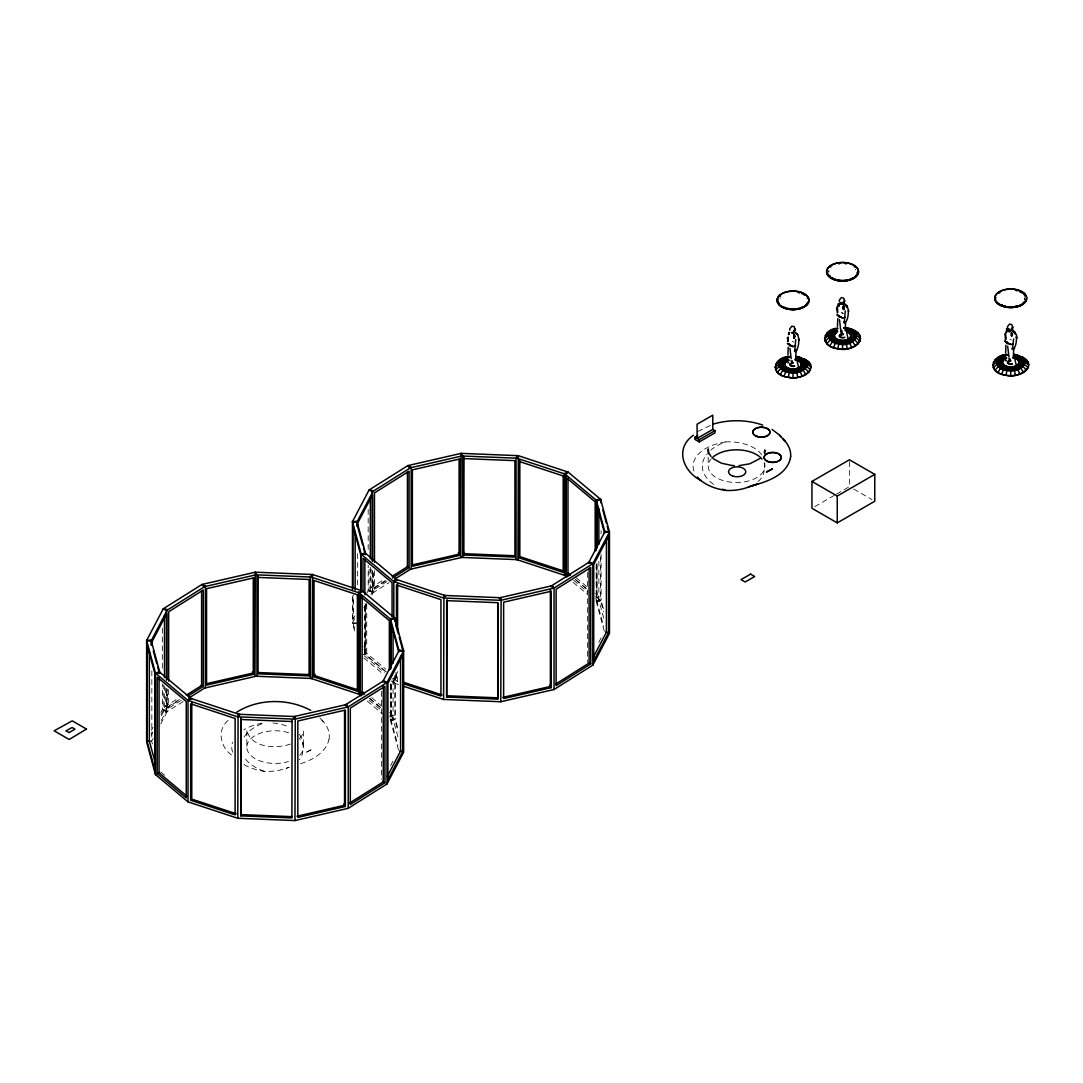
<?xml version="1.0" encoding="UTF-8"?>
<svg xmlns="http://www.w3.org/2000/svg" width="1083" height="1083" viewBox="0 0 1083 1083"><rect width="100%" height="100%" fill="white"/><g stroke="black" fill="none" stroke-linecap="round" stroke-linejoin="round"><path stroke-width="0.75" stroke-dasharray="5 3.75" d="M300.573 763.677C312.486 759.9 325.834 752.712 328.975 739.567M328.975 739.594C330.491 732.365 327.039 725.055 321.881 720.114M151.43 730.267L152.987 727.289M160.798 712.397L162.369 709.419L162.369 684.05M160.988 714.55L163.249 710.231L163.249 684.876M151.241 735.113L152.798 732.135M161.394 715.755L164.521 709.798L164.521 686.121M161.205 720.601L166.674 710.177L166.674 689.885M151.701 741.219L153.204 738.349M160.758 723.945L167.567 710.99L167.567 689.018M354.899 615.902L353.342 618.88L353.342 595.203M366.623 593.579L368.179 590.601L368.179 565.218M354.547 630.861L352.449 623.077L354.71 618.759M363.902 607.725L366.244 603.258M370.928 594.323L372.498 591.345L372.498 569.36L372.39 593.159L369.073 591.399L369.073 566.043M364.321 609.431L366.582 605.113M371.875 595.041L373.378 592.157L373.378 570.186M390.625 765.6L393.752 759.643M598.777 642.3L601.133 637.833M228.053 720.439C216.072 730.511 220.851 748.895 233.265 756.151M299.747 738.376L302.387 734.748L303.43 730.876L303.43 747.649M391.315 680.936L393.806 683.035L396.04 680.774L396.04 672.326M697.899 431.413L713.21 424.103M181.118 700.349L168.65 708.187L165.333 706.427L179.182 697.723M179.453 699.469L166.985 707.307L166.985 688.693M183.189 701.54L166.565 711.991L163.249 710.231L179.873 699.78M386.929 581.517L374.461 589.355L371.144 587.595L383.612 579.757M385.277 580.637L372.809 588.475L372.809 569.875M385.697 580.962L369.073 591.399L373.378 592.157M372.39 593.159L389.014 582.722M814.836 506.614L835.034 494.945M836.482 494.119L849.465 486.619L849.465 461.453M363.022 654.741L366.731 653.266L385.67 669.132M392.073 679.068L395.782 677.592L395.782 672.529M595.176 598.263L598.885 596.787L595.095 593.606M393.806 677.972L393.806 683.035L397.515 681.559L397.515 671.419M600.618 556.797L600.618 600.74L596.909 602.216L596.909 565.028M389.352 717.081L393.061 715.606L389.271 712.438M394.808 675.63L394.808 719.572L391.098 721.048L391.098 683.86M761.742 454.874A35.265 20.36 0 0 0 725.827 441.905L725.123 442.081A49.547 28.605 0 0 0 710.908 450.068M290.434 744.048C276.097 749.098 250.173 747.947 246.843 729.793L246.843 746.539A28.307 16.34 0 0 0 288.444 761.525M286.508 768.199L289.405 767.224M725.624 441.918L722.51 442.446A43.401 25.058 0 0 0 694.027 471.335M596.638 564.866L596.638 600.388L601.092 599.996L603.718 609.729M352.449 596.029L352.449 623.077L356.903 622.684M596.164 563.959L596.164 601.146L600.618 600.74L603.569 611.651M390.828 683.698L390.828 719.22L395.281 718.814L397.908 728.548M390.354 684.483L390.354 719.978L394.808 719.572L398.165 732.027M244.013 764.557A43.401 25.058 0 0 0 261.639 770.906L264.861 771.367A35.252 20.36 0 0 0 288.836 767.265M368.179 590.601L372.498 591.345M352.449 623.077L356.767 623.835M162.369 709.419L166.674 710.177M163.249 710.231L167.567 710.99M393.806 683.035L398.625 684.618M264.157 771.326L260.949 770.067A49.547 28.605 0 0 1 244.257 757.396M1011.346 339.9L1009.87 339.29M792.187 341.362L793.663 341.984M853.675 489.056L871.964 499.615M576.142 577.74L587.514 587.257M575.56 579.527L586.918 589.057M575.601 579.784L588.11 590.262M595.623 596.557L600.618 600.74M573.706 580.271L587.595 591.914M573.137 582.302L586.905 593.836M386.347 671.988L364.876 653.997L364.876 603.258M385.006 671.081L364.985 654.308L364.985 603.597M393.765 678.418L397.515 681.559M364.281 655.797L384.492 672.719M363.78 657.882L383.802 674.655M371.591 697.628L381.69 706.089M369.736 698.359L382.367 708.945M369.777 698.616L382.285 709.094M389.799 715.376L394.808 719.572M369.141 700.16L381.771 710.732M367.327 701.134L382.34 713.711M160.907 772.084L164.697 775.266M319.837 717.894L323.939 722.334M603.691 618.041L598.872 600.185L598.885 561.265M596.638 600.388L603.651 626.353M596.164 601.146L604.585 632.296M397.867 736.86L393.048 719.017L393.061 678.405M390.828 719.22L397.84 745.172M390.354 719.978L398.761 751.115M363.942 646.267L365.255 651.127L365.255 603.773M364.05 649.15L365.729 655.377L365.729 602.987M354.669 628.817L352.923 622.332L352.923 595.257M151.552 740.758L152.432 743.994M764.801 463.389L764.801 466.732M708.214 457.243L708.214 465.609M601.092 530.643L601.092 534.027M601.092 554.32L601.092 599.996M597.031 563.688L597.031 597.518M587.433 572.514L587.433 662.16M396.473 672.949L396.473 681.41M395.281 674.844L395.281 718.814M391.207 684.212L391.207 716.35M381.622 691.347L381.622 779.3M374.461 570.755L374.461 589.355M371.144 568.995L371.144 587.595M370.332 567.289L370.332 590.966M368.179 509.403L368.179 551.694M366.731 604.206L366.731 653.266M357.647 553.67L357.647 587.5M168.65 689.573L168.65 708.187M166.565 688.328L166.565 711.991M165.333 687.813L165.333 706.427M162.369 628.235L162.369 670.526M151.837 670.81L151.837 738.471M779.868 298.529A13.632 7.865 0 0 1 780.234 297.866M828.509 272.239A14.065 8.123 0 0 1 828.712 270.831M828.928 271.968A13.632 7.865 0 0 1 829.131 270.601M855.367 269.274A13.632 7.865 0 0 1 855.732 269.938M1024.301 297.798A13.632 7.865 0 0 1 1024.301 299.165M713.656 484.399A49.547 28.605 0 0 1 706.955 454.061M757.992 481.597A35.252 20.36 0 0 0 764.07 470.834L764.287 469.047A43.401 25.058 0 0 0 764.219 462.996M764.205 462.807A28.307 16.34 0 0 1 764.273 469.345L763.745 470.618A28.307 16.34 0 0 1 726.625 481.488A28.307 16.34 0 0 1 710.854 459.246M244.041 737.103A49.547 28.605 0 0 1 263.738 723.011L261.138 723.376A43.401 25.058 0 0 0 243.648 729.847M272.943 722.997A35.265 20.36 0 0 1 288.511 726.774M299.246 734.288A35.265 20.36 0 0 1 302.685 742.193L302.847 743.926A43.401 25.058 0 0 1 302.915 749.964L302.698 751.751A35.252 20.36 0 0 1 299.409 759.67M299.734 755.176A28.307 16.34 0 0 0 302.374 751.548L302.902 750.262A28.307 16.34 0 0 0 302.834 743.723L302.279 742.451A28.307 16.34 0 0 0 299.571 738.836M246.843 746.539A28.307 16.34 0 0 1 290.122 733.232M232.655 752.252A43.401 25.058 0 0 1 232.547 742.234M310.956 749.869L305.054 752.929L310.997 749.896M843.183 313.38L841.586 312.716L843.183 313.38M1024.721 299.463A14.065 8.123 0 0 0 1024.721 298.042A14.065 8.123 0 0 1 1024.721 299.49"/><path stroke-width="1.5" d="M841.599 334.809L841.599 330.356L841.532 333.916M787.937 354.94L788.248 347.25M837.457 326.349L837.782 318.659M1005.606 352.868L1005.931 345.166M795.653 357.728L796.1 351.19M845.187 329.137L845.62 322.599M1013.336 355.657L1013.783 349.105M789.9 330.18L789.724 328.826L791.835 326.173L794.177 326.687L795.03 330.058L793.69 332.589L792.147 332.941L793.69 332.589M839.555 302.049L839.257 300.235L841.369 297.568L843.711 298.096L844.564 301.467L843.224 303.998L841.681 304.35L843.224 303.998M1007.704 328.569L1007.407 326.755L1009.518 324.088L1011.86 324.602L1012.713 327.973L1011.373 330.518L1009.83 330.856L1011.373 330.518M795.03 330.058L795.125 328.785M844.564 301.467L844.645 300.194M1012.713 327.973L1012.808 326.714M792.309 360.964L792.228 361.898L790.969 360.856M1009.992 358.893L1009.911 359.813L1008.652 358.784M788.248 341.131L788.221 337.03M837.768 312.54L837.335 306.516M237.786 818.274L238.098 714.252L295.293 716.567L294.969 820.576L237.786 818.274L187.995 801.867L155.465 774.616L146.625 741.909L146.625 640.486L163.249 608.808L202.034 584.441L255.29 572.19L312.486 574.491L362.277 590.898L394.808 618.149L403.634 650.856L403.634 752.279L387.01 783.957L348.225 808.324L294.969 820.576M361.059 695.895L358.568 693.797L358.568 592.374L362.277 590.898L360.043 593.159L360.043 694.582L310.252 678.175L310.252 576.752L312.486 574.491L312.161 678.513L254.979 676.198L255.29 572.19L256.955 574.599L256.955 676.022L203.699 688.274M292.072 720.236L291.909 817.949L240.846 815.892L241.157 718.57M443.597 699.442L443.922 595.42L501.104 597.735L500.793 701.743L443.597 699.442L403.445 686.216M566.883 577.063L564.378 574.965L564.378 473.542L568.088 472.066L565.854 474.327L565.854 575.75L516.063 559.342L516.063 457.933L518.297 455.672L517.985 559.681L460.789 557.379L461.114 453.357L518.297 455.672L568.088 472.066L600.618 499.331L609.458 532.024L609.458 633.447L592.834 665.124L554.049 689.505L500.793 701.743M498.045 696.531L497.733 699.117L446.656 697.059L446.981 599.738M463.849 458.583L514.926 460.641L514.926 557.055L463.849 554.997L464.174 552.398M697.398 477.048A43.401 25.058 0 0 0 723.011 489.99L726.233 490.45A35.252 20.36 0 0 0 750.208 486.335C765.519 482.125 785.865 476.209 790.36 458.637M790.671 456.16C791.077 449.702 787.774 443.597 783.266 439.197M790.346 458.664L790.685 456.133M1008.828 330.207L1009.532 331.303L1008.747 330.694M795.585 350.323L794.692 351.447L794.556 350.581M844.415 322.152L844.212 322.856L844.09 321.989M1012.564 348.658L1012.375 349.362L1012.239 348.509M788.343 377.182L789.331 372.457C797.481 375.815 814.795 366.298 803.166 358.622C823.121 366.609 800.269 381.73 788.343 377.182C770.582 376.221 771.989 357.038 789.331 356.483L783.97 357.999L785.879 357.309M837.7 328.163C820.67 329.286 821.225 347.941 837.876 348.591L838.851 343.866C855.489 348.685 865.276 327.973 843.792 327.702M1006.026 375.097L1007.014 370.386C1015.164 373.743 1032.478 364.213 1020.849 356.551C1040.804 364.538 1017.952 379.659 1006.026 375.097C987.696 373.906 990.363 355.143 1007.014 354.398L1001.653 355.928M789.331 372.457C781.926 372.904 774.02 362.995 782.914 358.622L780.22 359.664M786.596 358.162L787.436 358.608C763.705 376.884 826.762 371.022 795.937 357.959L796.371 357.417C811.505 358.757 805.562 373.825 793.04 372.024C780.505 373.825 774.575 358.757 789.71 357.417M838.851 343.866C831.446 344.313 823.554 334.403 832.434 330.031L829.74 331.073M829.7 336.001L831.419 332.291L836.13 329.57L836.969 330.004C813.225 348.293 876.282 342.418 845.457 329.367L845.891 328.826C872.776 336.326 833.991 353.532 829.7 336.001L831.365 335.608M837.876 348.591C852.89 353.748 872.898 334.877 849.722 328.718M1007.014 370.386C997.064 371.09 992.109 357.39 1003.562 355.224M1004.279 356.077L1005.119 356.524C981.388 374.799 1044.432 368.937 1013.62 355.874L1014.054 355.346C1029.188 356.686 1023.245 371.753 1010.723 369.939C998.188 371.753 992.258 356.686 1007.393 355.346M798.415 339.128L799.2 340.008L797.724 334.864L794.408 331.912M1016.098 337.057L1016.883 337.923L1016.436 334.742L1011.779 328.515M764.287 452.572L764.801 449.959L764.801 453.344M789.71 371.767L790.143 370.44M839.23 343.176L839.663 341.849M1007.393 369.696L1007.826 368.369M793.893 330.329L793.054 332.738M843.007 302.956C843.346 299.571 844.889 305.785 843.251 302.387L844.226 303.633M1011.576 328.257L1010.737 330.653M788.993 334.187L789.575 332.508L788.573 334.715L788.749 332.549M1006.676 332.102L1007.258 330.437L1006.256 332.643L1006.432 330.464M783.97 376.139L785.879 371.631M833.504 347.548L835.399 343.04M1001.653 374.055L1003.562 369.547M846.635 307.477L847.217 306.245L844.523 304.066L845.566 305.406M1004.956 341.118L1006.039 337.896L1005.498 333.022M352.449 589.274L352.449 521.654L369.073 489.99L407.844 465.609L461.114 453.357L462.779 455.781L462.779 557.204L409.523 569.441M155.465 774.616L155.465 673.193L159.918 672.787L151.078 640.094L146.625 640.486L155.465 673.193L187.995 700.444L237.786 716.851L294.969 719.153L348.225 706.901L387.01 682.534L403.634 650.856L399.316 650.098L382.705 681.776L387.01 682.534L387.01 783.957M387.308 776.403L400.588 751.088L400.588 656.366M402.741 751.467L387.904 779.76L387.904 683.346L402.741 655.053L402.741 751.467L399.871 750.966M361.275 591.548L361.275 554.361L365.729 553.968L356.903 521.261L352.449 521.654L361.275 554.361L393.806 581.612L443.597 598.019L500.793 600.32L554.049 588.083L592.834 563.702L609.458 532.024L605.14 531.279L588.516 562.943L592.834 563.702L592.834 665.124M593.132 657.571L606.412 632.255L606.412 539.226M608.565 632.634L593.714 660.928L593.714 564.514L608.565 536.22L608.565 632.634L605.695 632.134M780.22 374.474L782.914 370.318M829.74 345.883L832.434 341.727M997.903 372.39L1000.597 368.234M786.596 371.036L787.436 369.804M836.13 342.431L836.969 341.199M1004.279 368.951L1005.119 367.719M777.337 372.308L780.64 368.599M826.857 343.717L830.16 340.008M995.02 370.224L998.309 366.528M693.377 435.244C674.343 448.524 683.156 471.471 700.931 480.527M187.995 801.867L187.995 700.444L190.229 698.183L240.02 714.59L237.786 716.851M393.806 618.799L393.806 581.612L396.04 579.351L445.83 595.758L443.597 598.019M312.906 676.55L312.906 580.136L357.376 594.784L357.376 691.198L312.906 676.55L315.139 674.289M783.943 369.844L785.121 368.775M833.463 341.253L834.641 340.184M1001.626 367.773L1002.804 366.69M775.523 369.777L779.205 366.609M825.056 341.186L828.725 338.018M993.206 367.706L996.888 364.538M759.928 458.556L749.829 463.795L738.958 465.649M794.746 351.109L795.721 339.466M844.28 322.517L845.254 310.875M1012.429 349.024L1013.607 338.979M789.724 345.585L789.209 343.92L789.724 345.585L793.027 346.533L787.382 343.406L789.954 345.409M1007.407 343.501L1010.71 344.462L1005.065 341.335L1007.407 343.501L1006.892 341.849L1007.637 343.338M774.914 367.069L778.718 364.47M824.434 338.478L828.238 335.879M992.583 364.998L996.401 362.385M236.527 712.33C258.296 698.4 288.092 698.224 310.699 710.353M166.565 679.88L166.565 610.568L205.35 586.201L202.034 584.441L203.699 586.851L256.955 574.599M372.39 561.048L372.39 491.75L411.174 467.369L407.844 465.609L409.523 468.018L462.779 455.781M186.384 695.11L201.614 685.539L201.614 590.817M188.036 695.99L203.279 686.419L203.279 590.005L168.65 611.773L168.65 681.126M188.726 698.061L205.35 687.61L205.35 586.201M392.195 576.291L407.438 566.707L407.438 471.985M392.466 578.038L409.09 567.587L409.09 471.173L374.461 492.941L374.461 562.294M394.55 579.229L411.174 568.792L411.174 467.369M348.645 803.64L383.274 781.872L383.274 685.458M384.939 782.752L350.31 804.52L350.31 708.106L384.939 686.338L384.939 782.752L382.732 781.574M555.85 683.942L589.098 663.04L589.098 568.318M590.749 663.92L556.12 685.688L556.12 589.274L590.749 567.506L590.749 663.92L588.543 662.755M69.055 732.677L74.93 729.116L72.101 727.492L65.955 730.89L69.055 732.433M781.899 368.315L783.347 367.435M831.419 339.71L832.868 338.844M999.568 366.23L1001.017 365.35M712.776 429.396L712.776 415.168L697.086 424.225L697.086 438.453L712.776 429.396L714.942 430.641L714.942 432.862L699.252 441.932L694.92 439.427L694.92 437.207L697.777 435.556M694.92 437.207L699.252 439.698L714.942 430.641M811.952 481.434L849.465 459.774L874.766 474.381L874.766 501.239L837.254 522.886L811.952 508.279L811.952 481.434L837.254 496.041L874.766 474.381M825.056 335.771L828.725 333.74M775.523 364.362L779.205 362.331M993.206 362.277L996.888 360.246M848.165 330.004L849.004 329.57M798.631 358.608L799.471 358.162M1016.314 356.524L1017.154 356.077M826.857 333.239L830.16 331.736M777.337 361.844L780.64 360.341M995.02 359.759L998.309 358.256M830.133 337.923L831.744 337.287M780.613 366.514L782.224 365.878M361.275 554.361L364.985 552.885L397.515 580.136L393.806 581.612M155.465 673.193L159.174 671.717L191.705 698.968L187.995 700.444M564.378 473.542L596.909 500.806L600.618 499.331L600.618 502.702M998.296 364.443L999.907 363.793M358.568 592.374L391.098 619.625L394.808 618.149L394.808 621.534M595.176 550.895L595.176 501.849L566.125 477.508L566.125 573.922L568.589 572.934M157.197 773.56L186.249 797.9L186.249 701.486L157.197 677.159L157.197 773.56L159.675 772.585M389.352 669.727L389.352 620.681L360.301 596.34L360.301 692.754L362.778 691.766M1005.417 360.788L1006.405 360.395M787.734 362.859L788.722 362.48M997.903 357.593L1000.597 356.551M835.399 328.718L833.504 329.408L837.876 328.366M796.858 350.364L794.99 350.242M1014.541 348.293L1012.632 348.807L1013.268 348.239M747.879 487.282L758.019 483.857L750.208 486.335M842.56 318.104L845.2 317.251M793.04 346.695L795.667 345.843M1010.723 344.611L1013.35 343.758M713.21 424.103C729.279 419.351 746.891 419.581 762.743 425.077M850.48 331.032L851.658 330.748M800.96 359.637L802.137 359.339M1018.643 357.552L1019.82 357.268M780.166 364.592L781.845 364.199M997.849 362.521L999.528 362.128M411.54 565.082L459.097 554.144L459.097 459.422M459.923 555.349L412.366 566.287L412.366 469.873L459.923 458.935L459.923 555.349L458.258 552.939M205.716 683.901L253.273 672.963L253.273 578.254M254.112 674.181L206.555 685.119L206.555 588.705L254.112 577.767L254.112 674.181L252.447 671.758M502.81 697.384L550.367 686.446L550.367 590.032M551.206 687.651L503.636 698.589L503.636 602.175L551.206 591.237L551.206 687.651L549.528 685.241M296.986 816.203L344.543 805.265L344.543 710.556M345.382 806.483L297.825 817.421L297.825 721.007L345.382 710.069L345.382 806.483L343.717 804.06M1007.826 328.663L1006.391 328.839L1007.312 328.907M600.618 499.331L596.164 499.723L605.004 532.43L609.458 532.024M394.808 618.149L390.354 618.555L399.18 651.262L403.634 650.856M147.098 741.151L154.991 770.351L154.991 673.951L147.098 644.737L147.098 741.151L150.077 740.894M830.133 334.078L831.744 333.93M780.613 362.67L782.224 362.534M998.296 360.598L999.907 360.449M852.253 332.373L853.702 332.291M802.733 360.964L804.182 360.883M1020.416 358.893L1021.865 358.798M460.789 455.957L517.985 458.258M464.011 553.697L515.075 555.755M254.979 574.789L312.161 577.09M258.038 577.415L309.102 579.473L309.102 675.887L258.038 673.829L258.187 576.115M258.187 672.529L309.264 674.587M446.819 695.76L497.882 697.818L497.882 603.096M291.909 721.535L240.846 719.478L240.846 815.892M292.072 816.65L241.008 814.592L241.008 718.178M831.419 332.291L832.868 332.373M999.568 358.798L1001.017 358.893M781.899 360.883L783.347 360.964M732.122 465.514L734.396 465.663M853.377 333.93L854.988 334.078M1021.54 360.449L1023.151 360.598M803.857 362.534L805.468 362.67M732.122 465.514L721.495 463.226L713.277 458.718M352.449 521.654L356.767 522.412L373.378 490.734L369.073 489.99L372.39 491.75M146.625 640.486L150.943 641.244L167.567 609.567L163.249 608.808L166.565 610.568M1021.919 362.128L1023.584 362.521M853.756 335.608L855.435 336.001M804.236 364.199L805.901 364.592M1017.885 355.224L1014.433 354.398L1023.543 357.593M851.631 329.408L846.27 327.892M800.202 357.309L796.75 356.483L805.86 359.664M1001.626 357.268L1002.804 357.552M833.463 330.748L834.641 331.032M783.943 359.339L785.121 359.637M516.063 457.933L565.854 474.327M564.311 571.242L519.84 556.594L519.84 460.18M310.252 576.752L360.043 593.159M403.945 682.371L442.054 694.934M402.822 683.508L440.943 696.058L440.943 599.644L396.473 584.996L396.473 627.287M358.487 690.074L314.029 675.413L314.029 580.705M236.243 813.753L191.772 799.105L191.772 702.691M1009.708 330.681L1010.588 330.978L1009.275 332.007L1008.111 329.801M792.025 332.765L792.905 333.063M852.687 330.031L855.38 331.073M722.32 489.137L725.529 490.396M1021.54 363.793L1023.151 364.443M853.377 337.287L854.988 337.923M803.857 365.878L805.468 366.514M1012.673 348.171L1012.862 349.525C1015.84 347.467 1016.707 341.267 1016.409 337.26L1016.883 337.923M844.51 321.651L844.699 323.018C847.691 320.961 848.544 314.747 848.26 310.74L848.72 311.417L847.244 306.259L844.523 304.066L846.987 306.976M1023.124 358.256L1026.427 359.759M854.961 331.736L858.264 333.239M805.441 360.341L808.744 361.844M592.834 563.702L589.518 561.942L550.733 586.323L554.049 588.083L554.049 689.505M406.883 566.409L409.09 567.587M387.01 682.534L383.693 680.774L344.908 705.141L348.225 706.901L348.225 808.324M201.059 685.241L203.279 686.419M1024.559 360.246L1028.227 362.277M856.396 333.74L860.078 335.771M806.876 362.331L810.544 364.362M1020.416 365.35L1021.865 366.23M852.253 338.844L853.702 339.71M802.733 367.435L804.182 368.315M772.071 429.423L779.327 434.946L785.31 441.417M1025.046 362.385L1028.85 364.998M856.883 335.879L860.687 338.478M807.363 364.47L811.167 367.069M570.497 575.303L567.979 573.178L567.979 478.469M566.125 573.922L568.643 576.034M364.687 694.135L362.155 692.01L362.155 595.596M360.301 692.754L362.832 694.866M186.845 796.1L159.052 772.829L159.052 678.107M1024.559 364.538L1028.227 367.706M856.396 338.018L860.078 341.186M806.876 366.609L810.544 369.777M1018.643 366.69L1019.82 367.773M850.48 340.184L851.658 341.253M800.96 368.775L802.137 369.844M779.327 434.946L781.209 436.977M1023.124 366.528L1026.427 370.224M854.961 340.008L858.264 343.717M805.441 368.599L808.744 372.308M710.99 456.471L708.783 452.735L708.214 448.876L708.214 453.899M799.2 340.008L798.726 339.331C799.024 343.338 798.171 349.552 795.179 351.609L794.841 350.878M554.049 588.083L552.384 585.659L499.128 597.911L500.793 600.32M348.225 706.901L346.56 704.491L293.303 716.743L294.969 719.153M1016.314 367.719L1017.154 368.951M848.165 341.199L849.004 342.431M798.631 369.804L799.471 371.036M1020.849 368.234L1023.543 372.39M852.687 341.727L855.38 345.883M803.166 370.318L805.86 374.474M794.408 331.94L794.096 330.599M1017.885 369.547L1019.78 374.055M849.722 343.04L851.631 347.548M800.202 371.631L802.097 376.139M1007.65 346.222L1008.99 357.2M839.501 319.702L840.719 330.342L842.087 334.092M789.967 348.293L791.159 358.69M1013.62 368.369L1014.054 369.696M845.457 341.849L845.891 343.176M795.937 370.44L796.371 371.767M1005.647 339.832L1004.916 334.024M602.852 510.066L606.345 523.048M607.225 526.297L608.538 531.157M604.531 533.188L596.638 503.974L596.638 547.957M395.715 624.025L398.341 633.758M399.221 637.007L402.727 649.99M398.706 652.007L390.828 622.806L390.828 668.482M357.81 527.137L362.629 544.979M363.509 548.228L365.255 554.713M153.312 650.829L156.805 663.811M157.685 667.06L159.445 673.545M155.465 763.664L149.332 740.948L149.332 651.303M1015.15 333.483L1012.686 330.572L1015.367 332.765L1014.812 332.17L1014.988 333.754M1014.866 359.258L1016.125 364.66M846.716 332.738L847.975 338.14M797.183 361.329L798.442 366.731M1014.433 370.386L1015.407 375.097M846.27 343.866L847.258 348.591M796.75 372.457L797.724 377.182M836.753 307.504L837.376 312.946M787.409 337.598L787.842 341.551M1010.723 368.586L1010.723 369.939M1010.723 370.657L1010.723 375.463M842.56 342.066L842.56 343.433M842.56 344.15L842.56 348.943M837.254 496.041L837.254 522.886M793.04 370.67L793.04 372.024M793.04 372.742L793.04 377.534M699.252 439.698L699.252 441.932M598.872 508.848L598.872 544.37M596.909 500.806L596.909 548.133M596.164 501.415L596.164 550.435M497.733 699.117L497.733 602.703L446.656 600.645L446.656 697.059M464.011 457.283L463.849 554.997M397.596 583.872L397.596 631.227M393.048 629.372L393.048 663.202M392.073 616.484L392.073 582.668L363.022 558.327L363.022 592.157M391.098 619.625L391.098 666.952M390.354 620.248L390.354 669.267M372.498 560.899L372.498 494.931L357.647 523.224L357.647 526.609M370.332 497.936L370.332 558.828M364.876 559.275L364.876 594.797M360.801 590.641L360.801 555.119L352.923 525.918L352.923 588.502M356.903 522.954L356.903 526.324M355.143 532.484L355.143 589.991M166.674 679.731L166.674 613.763L151.837 642.057L151.837 645.441M164.521 615.076L164.521 677.66M151.078 640.094L151.078 645.157M805.265 306.34A15.961 9.219 0 0 0 804.317 293.899A15.961 9.219 0 0 0 782.779 293.358L781.75 293.899A15.961 9.219 0 0 0 781.75 306.922A15.961 9.219 0 0 0 804.317 306.922L805.265 306.151A15.961 9.219 0 0 0 804.317 293.723A15.961 9.219 0 0 0 782.779 293.168L781.75 293.723A15.961 9.219 0 0 0 781.75 306.746A15.961 9.219 0 0 0 804.317 306.746M807.959 302.347A15.148 8.745 0 0 1 798.225 309.048M796.953 309.278A15.148 8.745 0 0 1 778.122 299.314M779.909 296.458A15.148 8.745 0 0 1 780.626 295.821M798.225 292.613A15.148 8.745 0 0 1 799.444 292.911M801.731 293.669A15.148 8.745 0 0 1 802.774 294.129M803.748 294.644A15.148 8.745 0 0 1 804.642 295.212M807.282 297.839A15.148 8.745 0 0 1 807.674 298.57M807.512 302.333A14.702 8.488 0 0 1 807.241 303.064M806.849 303.768A14.702 8.488 0 0 1 806.361 304.445M805.766 305.108A14.702 8.488 0 0 1 804.303 306.327M803.437 306.868A14.702 8.488 0 0 1 798.063 308.845M795.585 309.224A14.702 8.488 0 0 1 790.482 309.224M789.236 309.061A14.702 8.488 0 0 1 785.689 308.208M784.606 307.816A14.702 8.488 0 0 1 780.992 305.731M779.219 303.768A14.702 8.488 0 0 1 778.555 302.333M802.07 307.085A14.065 8.123 0 0 1 801.109 307.518M798.983 308.222A14.065 8.123 0 0 1 797.846 308.493M789.399 308.709A14.065 8.123 0 0 1 787.097 308.222M784.972 307.518A14.065 8.123 0 0 1 783.997 307.085M795.179 359.597A8.244 4.765 0 0 1 800.188 366.582A8.244 4.765 0 0 1 787.206 367.57A8.244 4.765 0 0 1 788.911 360.07M796.56 356.889A13.592 7.838 0 0 1 804.168 368.965A13.592 7.838 0 0 1 781.912 368.965A13.592 7.838 0 0 1 789.521 356.889M796.56 357.024A13.592 7.838 0 0 1 804.168 369.1A13.592 7.838 0 0 1 781.912 369.1A13.592 7.838 0 0 1 789.521 357.024M795.491 359.177A9.476 5.469 0 0 1 801.244 367.205A9.476 5.469 0 0 1 786.326 368.342A9.476 5.469 0 0 1 788.302 359.732M794.719 366.149A3.357 1.936 0 0 1 790.658 365.837A3.357 1.936 0 0 1 790.13 363.495M791.362 362.791A3.357 1.936 0 0 1 793.04 362.534M795.179 359.867A8.244 4.765 0 0 1 800.188 366.853A8.244 4.765 0 0 1 787.206 367.841A8.244 4.765 0 0 1 788.911 360.341M794.232 365.824A2.383 1.367 0 0 1 790.739 364.985A2.383 1.367 0 0 1 793.04 363.265M795.937 358.229A11.196 6.457 0 0 1 802.733 367.706A11.196 6.457 0 0 1 785.121 369.046A11.196 6.457 0 0 1 787.436 358.866M810.03 370.237A17.585 10.153 0 0 1 788.492 377.412A17.585 10.153 0 0 1 776.051 364.985M777.811 362.534A17.585 10.153 0 0 1 780.599 360.436M808.27 362.534A17.585 10.153 0 0 1 810.03 364.985M854.785 277.735A15.961 9.219 0 0 0 853.851 265.308A15.961 9.219 0 0 0 832.299 264.766L831.284 265.308A15.961 9.219 0 0 0 831.284 278.331A15.961 9.219 0 0 0 853.851 278.331L854.785 277.559A15.961 9.219 0 0 0 853.851 265.118A15.961 9.219 0 0 0 832.299 264.577L831.284 265.118A15.961 9.219 0 0 0 831.284 278.155A15.961 9.219 0 0 0 853.851 278.155M857.709 272.239A15.148 8.745 0 0 1 843.887 280.957A15.148 8.745 0 0 1 827.642 273.755M830.147 267.217A15.148 8.745 0 0 1 830.959 266.621M838.648 263.792A15.148 8.745 0 0 1 839.934 263.629M845.2 263.629A15.148 8.745 0 0 1 846.486 263.792M854.176 266.621A15.148 8.745 0 0 1 854.974 267.217M857.262 272.266A14.702 8.488 0 0 1 857.208 273.011M856.761 274.473A14.702 8.488 0 0 1 849.911 279.617M848.774 279.969A14.702 8.488 0 0 1 836.347 279.969M835.21 279.617A14.702 8.488 0 0 1 828.36 274.473M852.511 278.006A14.065 8.123 0 0 1 851.604 278.493M850.629 278.927A14.065 8.123 0 0 1 849.6 279.306M847.366 279.901A14.065 8.123 0 0 1 837.755 279.901M835.535 279.306A14.065 8.123 0 0 1 834.492 278.927M833.531 278.493A14.065 8.123 0 0 1 832.624 278.006M830.39 276.327A14.065 8.123 0 0 1 829.822 275.705M846.689 331.479A8.244 4.765 0 0 1 849.316 338.343A8.244 4.765 0 0 1 837.254 339.25A8.244 4.765 0 0 1 836.726 332.237M843.738 328.068A13.592 7.838 0 0 1 855.042 338.979A13.592 7.838 0 0 1 833.531 341.741A13.592 7.838 0 0 1 835.765 329.083M845.011 330.586A9.476 5.469 0 0 1 850.778 338.613A9.476 5.469 0 0 1 835.859 339.751A9.476 5.469 0 0 1 837.822 331.141M844.943 337.246A3.357 1.936 0 0 1 840.882 337.558A3.357 1.936 0 0 1 839.311 335.378M839.65 334.904A3.357 1.936 0 0 1 843.427 333.997M846.689 331.75A8.244 4.765 0 0 1 849.316 338.613A8.244 4.765 0 0 1 837.254 339.521A8.244 4.765 0 0 1 836.726 332.508M843.183 337.368A2.383 1.367 0 0 1 840.191 336.041A2.383 1.367 0 0 1 843.183 334.715M845.457 329.638A11.196 6.457 0 0 1 852.253 339.114A11.196 6.457 0 0 1 834.641 340.441A11.196 6.457 0 0 1 836.969 330.274M859.55 336.393A17.585 10.153 0 0 1 844.862 349.078A17.585 10.153 0 0 1 824.975 339.02M827.331 333.943A17.585 10.153 0 0 1 829.091 332.481M830.133 331.831A17.585 10.153 0 0 1 833.775 330.22M851.36 330.22A17.585 10.153 0 0 1 855.001 331.831M856.03 332.481A17.585 10.153 0 0 1 857.79 333.943M1025.642 300.275A15.148 8.745 0 0 1 1012.036 307.464A15.148 8.745 0 0 1 996.482 301.751M995.791 300.275A15.148 8.745 0 0 1 995.791 297.243M999.108 293.127A15.148 8.745 0 0 1 1000.002 292.572M1015.908 290.528A15.148 8.745 0 0 1 1017.127 290.826M1019.414 291.584A15.148 8.745 0 0 1 1020.457 292.058M1021.431 292.572A15.148 8.745 0 0 1 1022.325 293.127M1023.841 294.386A15.148 8.745 0 0 1 1024.45 295.063M1024.951 295.767A15.148 8.745 0 0 1 1025.357 296.485M1024.044 302.347A14.702 8.488 0 0 0 1024.532 301.656A14.702 8.488 0 0 1 1021.986 304.242A14.702 8.488 0 0 0 1023.449 302.996M997.985 303.023A14.702 8.488 0 0 1 997.389 302.374M1012.849 357.525A8.244 4.765 0 0 1 1017.858 364.511A8.244 4.765 0 0 1 1004.889 365.485A8.244 4.765 0 0 1 1006.594 357.999M1014.23 354.818A13.592 7.838 0 0 1 1021.851 366.893A13.592 7.838 0 0 1 999.595 366.893A13.592 7.838 0 0 1 1007.204 354.818M1014.23 354.94A13.592 7.838 0 0 1 1021.851 367.015A13.592 7.838 0 0 1 999.595 367.015A13.592 7.838 0 0 1 1007.204 354.94M1013.174 357.106A9.476 5.469 0 0 1 1018.927 365.133A9.476 5.469 0 0 1 1004.009 366.257A9.476 5.469 0 0 1 1005.972 357.647M1012.402 364.078A3.357 1.936 0 0 1 1008.056 363.577A3.357 1.936 0 0 1 1008.341 361.018M1009.045 360.707A3.357 1.936 0 0 1 1010.723 360.449M1012.849 357.796A8.244 4.765 0 0 1 1017.858 364.768A8.244 4.765 0 0 1 1004.889 365.756A8.244 4.765 0 0 1 1006.594 358.27M1011.915 363.739A2.383 1.367 0 0 1 1008.422 362.913A2.383 1.367 0 0 1 1010.723 361.18M1013.62 356.145A11.196 6.457 0 0 1 1020.416 365.621A11.196 6.457 0 0 1 1002.804 366.961A11.196 6.457 0 0 1 1005.119 356.794M1027.713 368.152A17.585 10.153 0 0 1 1006.161 375.341A17.585 10.153 0 0 1 993.734 362.9M996.306 359.705A17.585 10.153 0 0 1 998.282 358.351M1025.953 360.449A17.585 10.153 0 0 1 1027.713 362.9M711.91 458.082A28.307 16.34 0 0 1 737.482 449.838A28.307 16.34 0 0 1 762.012 459.07M794.015 335.297L793.893 338.207L794.908 336.136L794.191 337.91L794.015 335.297M840.882 302.658L840.801 304.052L840.882 302.658M843.535 306.706L843.413 309.616L844.429 307.545L843.711 309.318L843.535 306.706M1009.031 329.178L1008.963 330.559L1009.031 329.178M1011.698 333.226L1011.576 336.136L1012.578 334.065L1011.874 335.838L1011.698 333.226M793.825 334.701L793.649 337.571L794.678 335.513L793.988 337.246L793.825 334.701M843.346 306.11L843.17 308.98L844.212 306.922L843.522 308.655L843.346 306.11M1011.508 332.63L1011.332 335.486L1012.361 333.442L1011.671 335.161L1011.508 332.63M839.108 303.917L838.093 306.123L839.108 303.917M839.271 316.574L841.315 316.953L839.244 316.981L838.729 315.329L839.203 316.683L836.915 314.815L842.56 317.942L839.271 316.574M1022.948 304.079L1022 304.675A15.961 9.219 0 0 1 999.433 304.675A15.961 9.219 0 0 1 999.433 291.638L1000.462 291.097A15.961 9.219 0 0 1 1022 291.638A15.961 9.219 0 0 1 1022.948 304.079M1022.948 304.255L1022 304.851A15.961 9.219 0 0 1 999.433 304.851A15.961 9.219 0 0 1 999.433 291.814L1000.462 291.273A15.961 9.219 0 0 1 1022 291.814A15.961 9.219 0 0 1 1022.948 304.255M86.478 729.049L69.177 739.486L54.15 730.808L72.236 720.831L86.478 729.049M772.328 468.953L766.453 472.039L772.369 468.966M750.56 574.125L741.016 579.635L745.145 582.004L754.675 576.508L750.56 574.125M563.187 475.951L518.73 461.304L518.73 557.718L563.187 572.365L563.187 475.951M235.119 718.476L190.662 703.828L190.662 800.242L235.119 814.89L235.119 718.476M796.682 333.808L795.003 332.657L797.697 334.837L796.682 333.808M838.946 306.069L838.283 303.957L838.946 306.069M757.031 436.571A8.583 4.955 0 0 0 769.959 432.307A8.583 4.955 0 0 0 757.112 427.975A8.583 4.955 0 0 0 757.031 436.571M757.031 436.354A8.583 4.955 0 0 0 769.959 432.103A8.583 4.955 0 0 0 757.112 427.771A8.583 4.955 0 0 0 757.031 436.354M768.361 461.818A8.583 4.955 0 0 0 781.276 457.567A8.583 4.955 0 0 0 768.443 453.236A8.583 4.955 0 0 0 768.361 461.818M768.361 461.615A8.583 4.955 0 0 0 781.276 457.351A8.583 4.955 0 0 0 768.443 453.019A8.583 4.955 0 0 0 768.361 461.615M732.839 476.087A8.583 4.955 0 0 0 745.754 471.836A8.583 4.955 0 0 0 732.92 467.49A8.583 4.955 0 0 0 732.839 476.087M1019.157 305.704A14.702 8.488 0 0 0 1021.12 304.756A14.702 8.488 0 0 1 1019.157 305.744M1015.746 306.733A14.702 8.488 0 0 0 1018.074 306.11A14.702 8.488 0 0 1 1015.746 306.76M1006.919 306.949A14.702 8.488 0 0 0 1014.527 306.949A14.702 8.488 0 0 1 1006.919 306.99M1003.372 306.11A14.702 8.488 0 0 0 1005.687 306.733A14.702 8.488 0 0 1 1003.372 306.137M998.675 303.619A14.702 8.488 0 0 0 1002.289 305.704A14.702 8.488 0 0 1 998.675 303.66M1015.529 306.381A14.065 8.123 0 0 0 1017.749 305.785A14.065 8.123 0 0 1 1015.529 306.408M1003.684 305.785A14.065 8.123 0 0 0 1005.904 306.381A14.065 8.123 0 0 1 1003.684 305.812M1001.68 304.973A14.065 8.123 0 0 0 1002.655 305.406A14.065 8.123 0 0 1 1001.68 305"/></g></svg>
